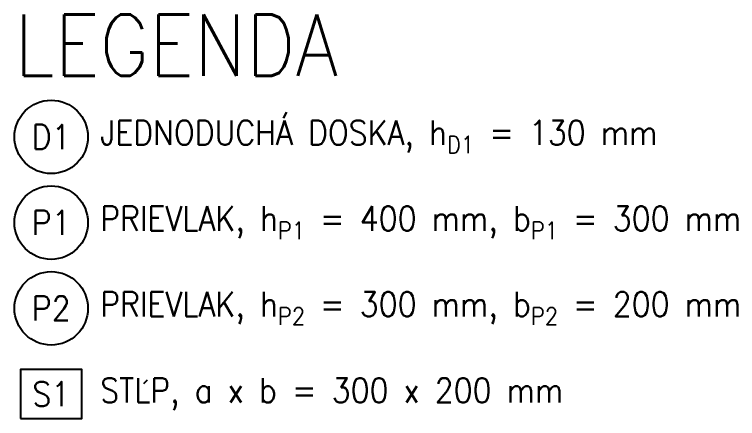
# Model space of a CAD drawing. Header units: millimetres. Extents: x 12191 to 26296, y 7885 to 15101.
# Drawn here: x 23345 to 26296, y 10331 to 11981 of the extents above; entities that cross this region are included whole.
import ezdxf

# ---------------------------------------------------------------- set-up
doc = ezdxf.new("R2010")
doc.units = ezdxf.units.MM
doc.header["$LTSCALE"] = 25
doc.header["$MEASUREMENT"] = 0
doc.layers.add('0.25', color=255, linetype='Continuous', lineweight=25)
doc.styles.add('MyTextStyle', font='romans.shx', dxfattribs={"width": 0.9})

msp = doc.modelspace()

# ---------------------------------------------------------------- linework, layer by layer
at = {"layer": '0.25', "linetype": 'Continuous'}
msp.add_line((23873.5, 10474), (23888.5, 10488.9), dxfattribs=at)
msp.add_lwpolyline([(23370.2, 10331), (23620.2, 10331), (23620.2, 10531), (23370.2, 10531)], close=True, dxfattribs=at)
for centre in [(23495.2, 11481), (23495.2, 11131), (23495.2, 10781)]:
    msp.add_circle(centre, 150, dxfattribs=at)

# ---------------------------------------------------------------- texts
at = {"layer": '0.25', "linetype": 'Continuous', "style": 'MyTextStyle'}
for s, width, insert, char_height, attachment_point in [('{\\Fromans|c238;LEGENDA}', 583.792, (23345.2, 11731), 250, 7), ('\\A1;{\\Fromans|c238;JEDNODUCHÁ DOSKA, h\\H0.7x;\\S^ D1;\\H1.42857x; = 130 mm}', 2686.816, (23695.2, 11481), 100, 4), ('{\\Fromans|c238;D1}', 150, (23495.2, 11481), 100, 5), ('\\A1;{\\Fromans|c238;PRIEVLAK, h\\H0.7x;\\S^ P1;\\H1.42857x; = 400 mm, b\\H0.7x;\\S^ P1;\\H1.42857x; = 300 mm}', 3171.971, (23695.2, 11131), 100, 4), ('{\\Fromans|c238;P1}', 150, (23495.2, 11131), 100, 5), ('\\A1;{\\Fromans|c238;PRIEVLAK, h\\H0.7x;\\S^ P2;\\H1.42857x; = 300 mm, b\\H0.7x;\\S^ P2;\\H1.42857x; = 200 mm}', 3171.971, (23695.2, 10781), 100, 4), ('{\\Fromans|c238;P2}', 150, (23495.2, 10781), 100, 5), ('{\\Fromans|c238;S1}', 150, (23495.2, 10431), 100, 5), ('\\A1;{\\Fromans|c238;STLP, a x b = 300 x 200 mm}', 3171.971, (23695.2, 10431), 100, 4)]:
    msp.add_mtext_dynamic_manual_height_columns(s, width=width, gutter_width=500, heights=[0], dxfattribs=dict(at, insert=insert, char_height=char_height, attachment_point=attachment_point))

doc.saveas('drawing.dxf')
